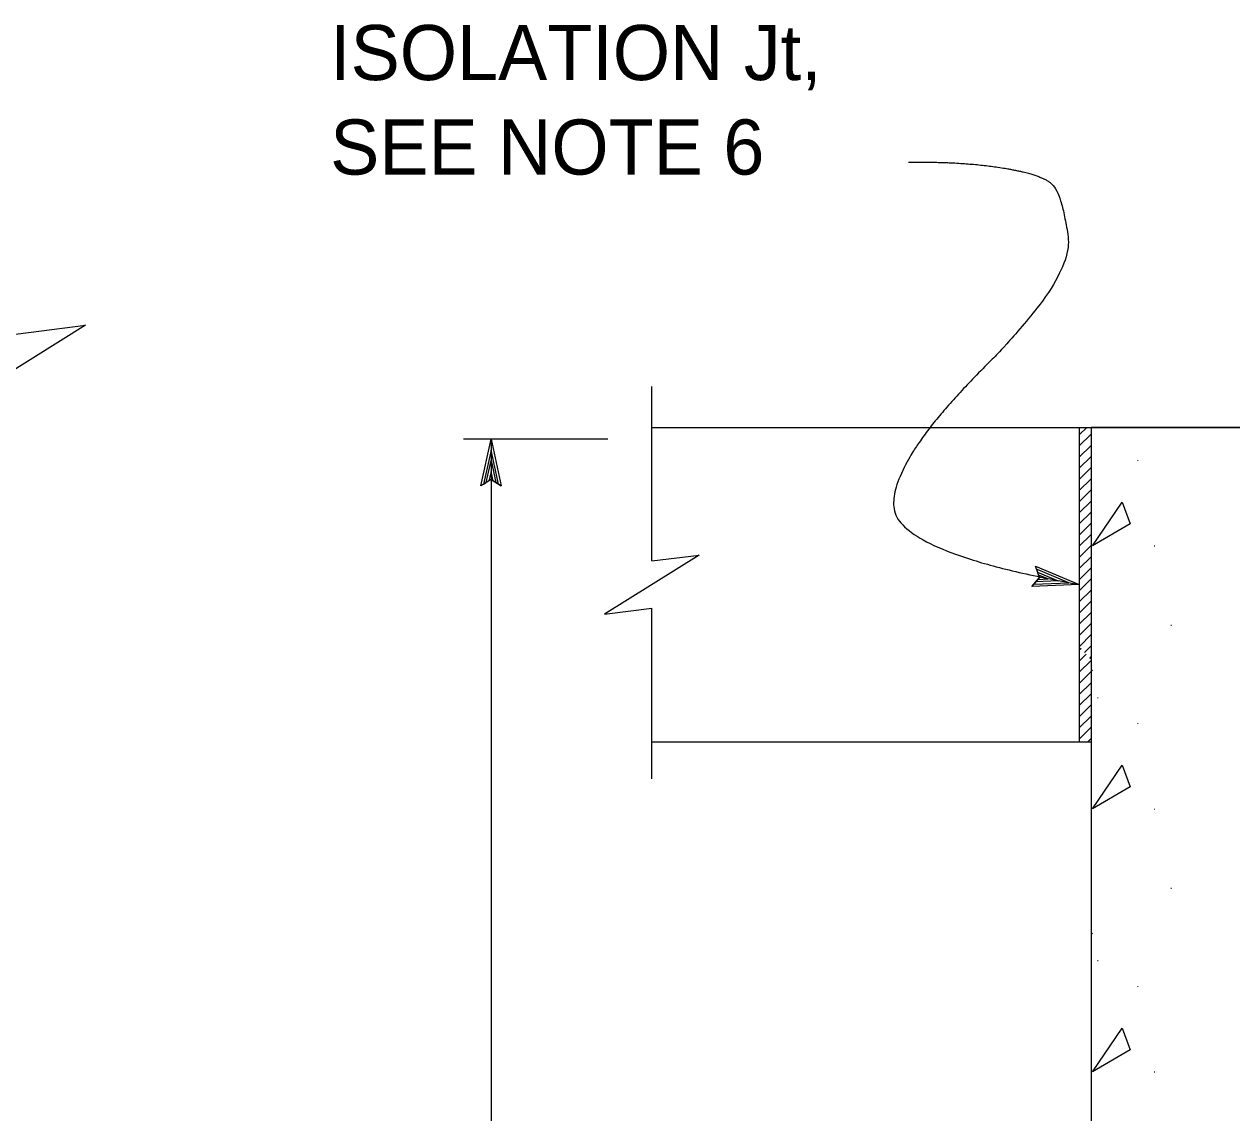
# Model space of a CAD drawing. Extents: x -893 to 867, y -474 to 712.
# Drawn here: x -167.7 to -14.3, y -124.8 to 13.5 of the extents above; entities that cross this region are included whole.
import ezdxf

# ---------------------------------------------------------------- set-up
doc = ezdxf.new("R2010")
doc.units = 0
for name, color, linetype in [('36 Drainage', 7, 'Continuous'), ('56 Stage 3 Anno', 7, 'Continuous'), ('57 Undefined', 7, 'Continuous'), ('60 Nongeo Data', 7, 'Continuous')]:
    doc.layers.add(name, color=color, linetype=linetype)

msp = doc.modelspace()

# ---------------------------------------------------------------- linework, layer by layer
at = {"layer": '36 Drainage'}
for points in [[(-32.02, -52.74), (-28.25, -47.21), (-27.24, -49.97)], [(-32.02, -86.14), (-28.25, -80.61), (-27.24, -83.37)], [(-32.02, -119.55), (-28.25, -114.02), (-27.24, -116.78)]]:
    msp.add_lwpolyline(points, close=True, dxfattribs=at)
for points in [[(-32.18, -68.45), (-32.02, -68.58), (-32.18, -68.62)], [(-32.18, -101.86), (-32.02, -101.98), (-32.18, -102.03)]]:
    msp.add_lwpolyline(points, dxfattribs=at)
at = {"layer": '56 Stage 3 Anno'}
for p, q in [((-33.68, -38.66), (-32.73, -37.71)), ((-93.56, -39.21), (-111.89, -39.21)), ((-108.39, -39.21), (-108.39, -226.02)), ((-33.68, -40.07), (-32.18, -38.57)), ((-33.68, -41.49), (-32.18, -39.99)), ((-33.68, -42.9), (-32.18, -41.4)), ((-33.68, -44.32), (-32.18, -42.82)), ((-33.68, -45.73), (-32.18, -44.23)), ((-33.68, -47.15), (-32.18, -45.65)), ((-33.68, -48.56), (-32.18, -47.06)), ((-33.68, -49.97), (-32.18, -48.47)), ((-33.68, -51.39), (-32.18, -49.89)), ((-33.68, -52.8), (-32.18, -51.3)), ((-33.68, -54.22), (-32.18, -52.72)), ((-33.68, -55.63), (-32.18, -54.13)), ((-33.68, -57.05), (-32.18, -55.55)), ((-33.68, -58.46), (-32.18, -56.96)), ((-33.68, -59.87), (-32.18, -58.37)), ((-33.68, -61.29), (-32.18, -59.79)), ((-33.68, -62.7), (-32.18, -61.2)), ((-33.68, -64.12), (-32.18, -62.62)), ((-33.63, -65.49), (-32.18, -64.03)), ((-33.68, -65.98), (-33.44, -65.74)), ((-33.01, -66.28), (-32.18, -65.45)), ((-33.68, -67.39), (-32.81, -66.52)), ((-33.68, -68.81), (-32.18, -67.31)), ((-32.36, -67.04), (-32.18, -66.86)), ((-33.68, -70.22), (-32.18, -68.72)), ((-33.68, -71.63), (-32.18, -70.13)), ((-33.68, -73.05), (-32.18, -71.55)), ((-33.68, -74.46), (-32.18, -72.96)), ((-33.68, -75.88), (-32.18, -74.38)), ((-33.68, -77.29), (-32.18, -75.79)), ((-32.61, -77.63), (-32.18, -77.21))]:
    msp.add_line(p, q, dxfattribs=at)
for points in [[(-109.7, -45.12), (-108.39, -39.21), (-107.08, -45.12), (-107.43, -44.91), (-108.38, -40.58), (-109.35, -44.91), (-109.01, -44.7), (-108.39, -41.93), (-107.77, -44.7), (-108.12, -44.49), (-108.39, -43.29), (-108.66, -44.49), (-108.39, -44.33), (-107.08, -45.12), (-108.39, -44.33)], [(-39.26, -55.34), (-33.68, -57.67), (-39.72, -57.93), (-39.45, -57.62), (-35.03, -57.44), (-39.12, -55.72), (-38.97, -56.1), (-36.35, -57.19), (-39.19, -57.31), (-38.92, -57.01), (-37.69, -56.95), (-38.83, -56.48), (-38.72, -56.78), (-39.72, -57.93), (-38.72, -56.78)]]:
    msp.add_lwpolyline(points, close=True, dxfattribs=at)
msp.add_open_spline([(-55.35, -4.04), (-48.67, -3.91), (-38.15, -5.6), (-35.84, -8.36), (-34.37, -18.69), (-57.44, -41.78), (-57.09, -53.5), (-33.68, -57.67)], degree=2, dxfattribs=at)
at = {"layer": '60 Nongeo Data'}
for p, q in [((-87.97, -54.67), (-87.97, -32.5)), ((-87.97, -37.71), (221.91, -37.71)), ((-33.68, -37.71), (-33.68, -77.63)), ((-32.18, -37.71), (-32.18, -271.02)), ((147.82, -37.71), (-32.18, -37.71)), ((-87.97, -82.36), (-87.97, -60.67)), ((-87.97, -77.63), (-32.18, -77.63))]:
    msp.add_line(p, q, dxfattribs=at)
for points in [[(-170.1, -26.02), (-159.88, -24.74), (-180.33, -37.52), (-170.1, -36.24)], [(-87.97, -54.67), (-81.97, -53.92), (-93.97, -61.42), (-87.97, -60.67)]]:
    msp.add_lwpolyline(points, dxfattribs=at)

# ---------------------------------------------------------------- texts
at = {"layer": '36 Drainage'}
for p in [(-26.42, -41.99), (-24.31, -52.86), (-22.22, -62.93), (-31.53, -72.13), (-26.42, -75.39), (-24.31, -86.27), (-22.22, -96.34), (-31.53, -105.53), (-26.42, -108.8), (-24.31, -119.67)]:
    msp.add_text('.', height=1.02, dxfattribs=at).set_placement(p)
at = {"layer": '57 Undefined'}
for s, p in [('ISOLATION Jt,', (-128.82, 6.4)), ('SEE NOTE 6', (-128.82, -5.6))]:
    msp.add_text(s, height=7, dxfattribs=at).set_placement(p)

doc.saveas('drawing.dxf')
